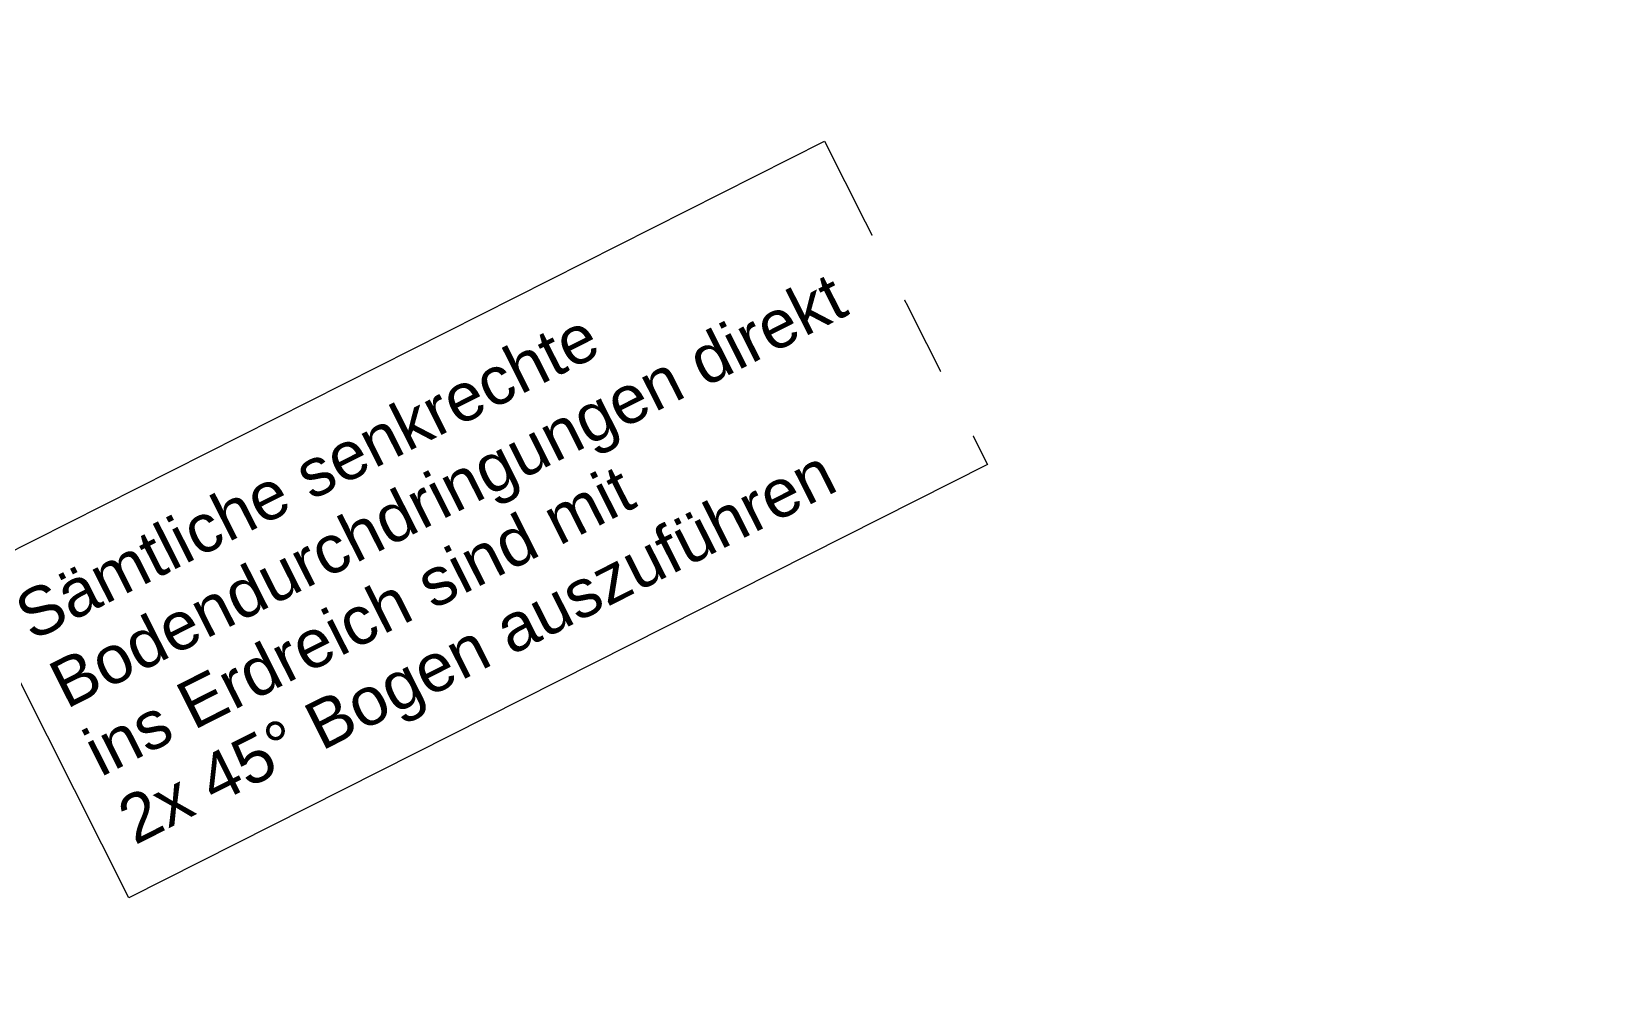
# Model space of a CAD drawing. Header units: metres. Extents: x 2682525 to 2683550, y 1250555 to 1251328.
# Drawn here: x 2683049.95 to 2683054.069, y 1250865.078 to 1250867.567 of the extents above; entities that cross this region are included whole.
import ezdxf

# ---------------------------------------------------------------- set-up
doc = ezdxf.new("R2010")
doc.units = ezdxf.units.M
doc.header["$PDMODE"] = 2
doc.header["$PDSIZE"] = -2
doc.linetypes.add('IMPORT-_22_ISO-02 Strichlinie', pattern=[38.09999999999999, 30.47999999999999, -7.619999999999998])
doc.linetypes.add('IMPORT-_22_VW-01 Strichlinie kurz _2_', pattern=[21.165312, 10.580624, -10.584688])
for name, color, linetype, lineweight, true_color in [('2458 A U1_dwg-1', 9, 'Continuous', 18, 0x808080), ('_22_000 Linien-Oeffnungsflügel 0_10', 9, 'Continuous', 18, 0x808080), ('_22_000 Linien-Strichlinie kurz 0_10', 9, 'IMPORT-_22_VW-01 Strichlinie kurz _2_', 18, 0x808080), ('_22_200 Materialien-Beton', 9, 'Continuous', 18, 0x808080), ('_22_200 Materialien-Holzwerkstoffe', 9, 'Continuous', 18, 0x808080), ('_22_200 Materialien-Kalksandstein', 9, 'Continuous', 18, 0x808080), ('_22_300 Bauteile 3D-Tuer', 9, 'Continuous', 18, 0x808080), ('_22_300 Bauteile 3D-Wand Aussen', 9, 'Continuous', 18, 0x808080), ('_22_300 Bauteile 3D-Wand Innen', 9, 'Continuous', 18, 0x808080), ('_22_400 Ausbau 2D-Schutzraum-Tür', 9, 'IMPORT-_22_ISO-02 Strichlinie', 18, 0x808080), ('_22_600 Situation-Hoehenlinie primaer-Linien', 9, 'Continuous', 18, 0x808080), ('_22_800 Beschriftung-1_50-Text', 9, 'Continuous', 18, 0x808080), ('_22_Keine', 9, 'Continuous', 18, 0x808080), ('Bemassung', 9, 'Continuous', 18, 0x808080)]:
    doc.layers.add(name, color=color, linetype=linetype, lineweight=lineweight, true_color=true_color)
for name, color, linetype, lineweight in [('A-____-____-DIMS', 7, 'Continuous', 9), ('Bemassung-1', 7, 'Continuous', 18), ('G-____-____-TEXT', 7, 'Continuous', 9)]:
    doc.layers.add(name, color=color, linetype=linetype, lineweight=lineweight)
doc.styles.add('Arial_3', font='arial.ttf', dxfattribs={"height": 125})
doc.styles.add('Arial_31', font='arial.ttf', dxfattribs={"width": 0.9, "height": 200})
doc.styles.add('ISOCP_2', font='isocp___.ttf', dxfattribs={"height": 125.8608217592593})
doc.styles.add('ISOCP_3', font='isocp___.ttf', dxfattribs={"height": 75.51649305555554})
doc.styles.add('ISOCP_5', font='isocp___.ttf', dxfattribs={"height": 100.6886574074074})
doc.styles.add('ISOCP_7', font='isocp___.ttf', dxfattribs={"height": 151.0329861111111})
doc.styles.add('ISOCP_8', font='isocp___.ttf', dxfattribs={"height": 62.93041087962963})
doc.dimstyles.new('2_0_mm_-_Arial', dxfattribs={"dimscale": 304.8, "dimtxt": 204.051879991394, "dimasz": 0.2460629921259842, "dimexe": 0.3280839895013123, "dimexo": 0.3280840109072179, "dimgap": 0.08202099737532807, "dimtad": 1, "dimdec": 1, "dimlfac": 0.001, "dimrnd": 0.09999999999999999, "dimzin": 0, "dimdsep": 46, "dimtxsty": 'Arial_31', "dimblk1": 'OBLIQUE', "dimblk2": 'OBLIQUE', "dimsah": 1, "dimcen": 0.09, "dimdle": 0.3280839895013123, "dimazin": 0, "dimtfac": 1, "dimtdec": 4, "dimtix": 1, "dimtmove": 0, "dimatfit": 3, "dimfxl": 1, "dimtvp": 1, "dimtfill": 1, "dimtolj": 1, "dimtzin": 0, "dimarcsym": 2})
doc.dimstyles.new('2_0_mm_-_Arial_1', dxfattribs={"dimscale": 304.8, "dimtxt": 204.051879991394, "dimasz": 0.2460629921259842, "dimexe": 0.3280839895013123, "dimexo": 0.3280840109072179, "dimgap": 0.08202099737532807, "dimtad": 1, "dimdec": 1, "dimlfac": 0.001, "dimrnd": 0.09999999999999999, "dimzin": 0, "dimdsep": 46, "dimtxsty": 'Arial_31', "dimblk1": 'OBLIQUE', "dimblk2": 'OBLIQUE', "dimsah": 1, "dimcen": 0.09, "dimdle": 0.3280839895013123, "dimazin": 0, "dimtfac": 1, "dimtdec": 4, "dimtix": 1, "dimtmove": 2, "dimatfit": 3, "dimfxl": 1, "dimtvp": 1, "dimtfill": 1, "dimtolj": 1, "dimtzin": 0, "dimarcsym": 2})
pattern_1 = [(18.233, (0, 0), (18.77292067800844, -56.98752011815572), []), (288.233, (0, 0), (63.31313485127099, 20.85671487326738), [])]
pattern_2 = [(288.233, (0, 0), (47.4896000984631, 15.64410056500704), [])]
pattern_3 = [(18.233, (0, 0), (93.86460339004219, -284.9376005907786), []), (18.233, (15.645, -47.492), (93.86460339004219, -284.9376005907786), []), (18.233, (-15.645, 47.492), (93.86460339004219, -284.9376005907786), [])]

# ---------------------------------------------------------------- blocks, each defined once
blk = doc.blocks.new('2458 A U1_dwg_VW_SLASH-9045502-U01 Bodenplatte')
at = {"layer": 'Bemassung'}
for p, q in [((-114758.7881500046, -13549.10388706022), (-114758.7881500046, -13336.86267612274)), ((-114702.6615492479, -13505.23048781692), (-114814.9147507612, -13392.97728630356))]:
    blk.add_line(p, q, dxfattribs=at)
blk = doc.blocks.new('2458 A U1_dwg_VW_SLASH-9045504-U01 Bodenplatte')
at = {"layer": 'Bemassung'}
for p, q in [((-114758.7881500045, -13849.10388706022), (-114758.7881500045, -13636.86267612274)), ((-114702.6615492478, -13805.23048781692), (-114814.9147507612, -13692.97728630355))]:
    blk.add_line(p, q, dxfattribs=at)
blk = doc.blocks.new('2458 A U1_dwg_VW_SLASH-9045505-U01 Bodenplatte')
at = {"layer": 'Bemassung'}
for p, q in [((-114758.7881500045, -13349.10388706026), (-114758.7881500045, -13561.34509799774)), ((-114814.9147507612, -13392.97728630356), (-114702.6615492478, -13505.23048781692))]:
    blk.add_line(p, q, dxfattribs=at)
blk = doc.blocks.new('2458 A U1_dwg_VW_SLASH-9045507-U01 Bodenplatte')
at = {"layer": 'Bemassung'}
for p, q in [((-114758.7881500046, -13649.10388706025), (-114758.7881500046, -13861.34509799774)), ((-114814.9147507612, -13692.97728630355), (-114702.6615492479, -13805.23048781692))]:
    blk.add_line(p, q, dxfattribs=at)
blk = doc.blocks.new('2458 A U1_dwg_VW_SLASH-9045552-U01 Bodenplatte')
at = {"layer": 'Bemassung'}
for p, q in [((-112613.9864591987, -15923.27376316451), (-112613.9864591987, -15711.03255222703)), ((-112557.859858442, -15879.40036392121), (-112670.1130599554, -15767.14716240785))]:
    blk.add_line(p, q, dxfattribs=at)
blk = doc.blocks.new('2458 A U1_dwg_VW_SLASH-9045554-U01 Bodenplatte')
at = {"layer": 'Bemassung'}
for p, q in [((-112613.9864591991, -15873.27376316453), (-112613.9864591991, -16085.51497410201)), ((-112670.1130599558, -15917.14716240783), (-112557.8598584424, -16029.40036392119))]:
    blk.add_line(p, q, dxfattribs=at)
blk = doc.blocks.new('2458 A U1_dwg_VW_SLASH-9045555-U01 Bodenplatte')
at = {"layer": 'Bemassung'}
for p, q in [((-112613.9864591991, -15923.27376316451), (-112613.9864591991, -15711.03255222703)), ((-112557.8598584424, -15879.40036392121), (-112670.1130599558, -15767.14716240785))]:
    blk.add_line(p, q, dxfattribs=at)
blk = doc.blocks.new('2458 A U1_dwg_VW_SLASH-9045557-U01 Bodenplatte')
at = {"layer": 'Bemassung'}
for p, q in [((-112613.9864591991, -15873.27376316453), (-112613.9864591991, -16085.51497410201)), ((-112670.1130599558, -15917.14716240783), (-112557.8598584424, -16029.40036392119))]:
    blk.add_line(p, q, dxfattribs=at)
blk = doc.blocks.new('2458 A U1_dwg_VW_SLASH-9045672-U01 Bodenplatte')
at = {"layer": 'Bemassung'}
for p, q in [((-113068.0296645196, -16242.5778660808), (-113180.282866033, -16354.83106759416)), ((-113024.1562652763, -16298.70446683748), (-113236.3974762138, -16298.70446683748))]:
    blk.add_line(p, q, dxfattribs=at)
blk = doc.blocks.new('2458 A U1_dwg_VW_SLASH-9045674-U01 Bodenplatte')
at = {"layer": 'Bemassung'}
for p, q in [((-112368.0296645196, -16242.57786608082), (-112480.282866033, -16354.83106759418)), ((-112324.1562652764, -16298.7044668375), (-112536.3974762138, -16298.7044668375))]:
    blk.add_line(p, q, dxfattribs=at)
blk = doc.blocks.new('2458 A U1_dwg_VW_SLASH-9045675-U01 Bodenplatte')
at = {"layer": 'Bemassung'}
for p, q in [((-113180.282866033, -16354.83106759418), (-113068.0296645196, -16242.57786608082)), ((-113224.1562652763, -16298.7044668375), (-113011.9150543388, -16298.7044668375))]:
    blk.add_line(p, q, dxfattribs=at)
blk = doc.blocks.new('2458 A U1_dwg_VW_SLASH-9045677-U01 Bodenplatte')
at = {"layer": 'Bemassung'}
for p, q in [((-112480.282866033, -16354.83106759417), (-112368.0296645196, -16242.57786608081)), ((-112524.1562652763, -16298.70446683749), (-112311.9150543388, -16298.70446683749))]:
    blk.add_line(p, q, dxfattribs=at)
blk = doc.blocks.new('2458 A U1_dwg_VW_SLASH-9045746-U01 Bodenplatte')
at = {"layer": 'Bemassung'}
for p, q in [((-113068.0296645192, -15383.27507150564), (-113180.2828660326, -15495.52827301901)), ((-113024.1562652759, -15439.40167226233), (-113236.3974762134, -15439.40167226233))]:
    blk.add_line(p, q, dxfattribs=at)
blk = doc.blocks.new('2458 A U1_dwg_VW_SLASH-9045748-U01 Bodenplatte')
at = {"layer": 'Bemassung'}
for p, q in [((-113030.2828660325, -15495.52827301908), (-112918.0296645192, -15383.27507150572)), ((-113074.1562652758, -15439.4016722624), (-112861.9150543384, -15439.4016722624))]:
    blk.add_line(p, q, dxfattribs=at)
blk = doc.blocks.new('2458 A U1_dwg_VW_SLASH-9045749-U01 Bodenplatte')
at = {"layer": 'Bemassung'}
for p, q in [((-113068.0296645192, -15383.27507150572), (-113180.2828660326, -15495.52827301908)), ((-113024.1562652759, -15439.4016722624), (-113236.3974762134, -15439.4016722624))]:
    blk.add_line(p, q, dxfattribs=at)
blk = doc.blocks.new('2458 A U1_dwg_VW_SLASH-9045751-U01 Bodenplatte')
at = {"layer": 'Bemassung'}
for p, q in [((-113030.2828660325, -15495.52827301909), (-112918.0296645192, -15383.27507150572)), ((-113074.1562652758, -15439.4016722624), (-112861.9150543384, -15439.4016722624))]:
    blk.add_line(p, q, dxfattribs=at)
blk = doc.blocks.new('2458 A U1_dwg_VW_SLASH-9045844-U01 Bodenplatte')
at = {"layer": 'Bemassung'}
for p, q in [((-114758.7881500046, -13549.10388706022), (-114758.7881500046, -13336.86267612274)), ((-114702.6615492479, -13505.23048781692), (-114814.9147507612, -13392.97728630356))]:
    blk.add_line(p, q, dxfattribs=at)
blk = doc.blocks.new('2458 A U1_dwg_VW_SLASH-9045846-U01 Bodenplatte')
at = {"layer": 'Bemassung'}
for p, q in [((-114758.7881500045, -13849.10388706022), (-114758.7881500045, -13636.86267612274)), ((-114702.6615492478, -13805.23048781692), (-114814.9147507612, -13692.97728630355))]:
    blk.add_line(p, q, dxfattribs=at)
blk = doc.blocks.new('2458 A U1_dwg_VW_SLASH-9045847-U01 Bodenplatte')
at = {"layer": 'Bemassung'}
for p, q in [((-114758.7881500045, -13349.10388706026), (-114758.7881500045, -13561.34509799774)), ((-114814.9147507612, -13392.97728630356), (-114702.6615492478, -13505.23048781692))]:
    blk.add_line(p, q, dxfattribs=at)
blk = doc.blocks.new('2458 A U1_dwg_VW_SLASH-9045849-U01 Bodenplatte')
at = {"layer": 'Bemassung'}
for p, q in [((-114758.7881500046, -13649.10388706025), (-114758.7881500046, -13861.34509799774)), ((-114814.9147507612, -13692.97728630355), (-114702.6615492479, -13805.23048781692))]:
    blk.add_line(p, q, dxfattribs=at)
blk = doc.blocks.new('2458 A U1_dwg_VW_SLASH-9045894-U01 Bodenplatte')
at = {"layer": 'Bemassung'}
for p, q in [((-112613.9864591987, -15923.27376316451), (-112613.9864591987, -15711.03255222703)), ((-112557.859858442, -15879.40036392121), (-112670.1130599554, -15767.14716240785))]:
    blk.add_line(p, q, dxfattribs=at)
blk = doc.blocks.new('2458 A U1_dwg_VW_SLASH-9045896-U01 Bodenplatte')
at = {"layer": 'Bemassung'}
for p, q in [((-112613.9864591991, -15873.27376316453), (-112613.9864591991, -16085.51497410201)), ((-112670.1130599558, -15917.14716240783), (-112557.8598584424, -16029.40036392119))]:
    blk.add_line(p, q, dxfattribs=at)
blk = doc.blocks.new('2458 A U1_dwg_VW_SLASH-9045897-U01 Bodenplatte')
at = {"layer": 'Bemassung'}
for p, q in [((-112613.9864591991, -15923.27376316451), (-112613.9864591991, -15711.03255222703)), ((-112557.8598584424, -15879.40036392121), (-112670.1130599558, -15767.14716240785))]:
    blk.add_line(p, q, dxfattribs=at)
blk = doc.blocks.new('2458 A U1_dwg_VW_SLASH-9045899-U01 Bodenplatte')
at = {"layer": 'Bemassung'}
for p, q in [((-112613.9864591991, -15873.27376316453), (-112613.9864591991, -16085.51497410201)), ((-112670.1130599558, -15917.14716240783), (-112557.8598584424, -16029.40036392119))]:
    blk.add_line(p, q, dxfattribs=at)
blk = doc.blocks.new('2458 A U1_dwg_VW_SLASH-9046014-U01 Bodenplatte')
at = {"layer": 'Bemassung'}
for p, q in [((-113068.0296645196, -16242.5778660808), (-113180.282866033, -16354.83106759416)), ((-113024.1562652763, -16298.70446683748), (-113236.3974762138, -16298.70446683748))]:
    blk.add_line(p, q, dxfattribs=at)
blk = doc.blocks.new('2458 A U1_dwg_VW_SLASH-9046016-U01 Bodenplatte')
at = {"layer": 'Bemassung'}
for p, q in [((-112368.0296645196, -16242.57786608082), (-112480.282866033, -16354.83106759418)), ((-112324.1562652764, -16298.7044668375), (-112536.3974762138, -16298.7044668375))]:
    blk.add_line(p, q, dxfattribs=at)
blk = doc.blocks.new('2458 A U1_dwg_VW_SLASH-9046017-U01 Bodenplatte')
at = {"layer": 'Bemassung'}
for p, q in [((-113180.282866033, -16354.83106759418), (-113068.0296645196, -16242.57786608082)), ((-113224.1562652763, -16298.7044668375), (-113011.9150543388, -16298.7044668375))]:
    blk.add_line(p, q, dxfattribs=at)
blk = doc.blocks.new('2458 A U1_dwg_VW_SLASH-9046019-U01 Bodenplatte')
at = {"layer": 'Bemassung'}
for p, q in [((-112480.282866033, -16354.83106759417), (-112368.0296645196, -16242.57786608081)), ((-112524.1562652763, -16298.70446683749), (-112311.9150543388, -16298.70446683749))]:
    blk.add_line(p, q, dxfattribs=at)
blk = doc.blocks.new('2458 A U1_dwg_VW_SLASH-9046088-U01 Bodenplatte')
at = {"layer": 'Bemassung'}
for p, q in [((-113068.0296645192, -15383.27507150564), (-113180.2828660326, -15495.52827301901)), ((-113024.1562652759, -15439.40167226233), (-113236.3974762134, -15439.40167226233))]:
    blk.add_line(p, q, dxfattribs=at)
blk = doc.blocks.new('2458 A U1_dwg_VW_SLASH-9046090-U01 Bodenplatte')
at = {"layer": 'Bemassung'}
for p, q in [((-113030.2828660325, -15495.52827301908), (-112918.0296645192, -15383.27507150572)), ((-113074.1562652758, -15439.4016722624), (-112861.9150543384, -15439.4016722624))]:
    blk.add_line(p, q, dxfattribs=at)
blk = doc.blocks.new('2458 A U1_dwg_VW_SLASH-9046091-U01 Bodenplatte')
at = {"layer": 'Bemassung'}
for p, q in [((-113068.0296645192, -15383.27507150572), (-113180.2828660326, -15495.52827301908)), ((-113024.1562652759, -15439.4016722624), (-113236.3974762134, -15439.4016722624))]:
    blk.add_line(p, q, dxfattribs=at)
blk = doc.blocks.new('2458 A U1_dwg_VW_SLASH-9046093-U01 Bodenplatte')
at = {"layer": 'Bemassung'}
for p, q in [((-113030.2828660325, -15495.52827301909), (-112918.0296645192, -15383.27507150572)), ((-113074.1562652758, -15439.4016722624), (-112861.9150543384, -15439.4016722624))]:
    blk.add_line(p, q, dxfattribs=at)
blk = doc.blocks.new('2458 A U1_dwg-9041719-U01 Bodenplatte')
at = {"layer": '_22_200 Materialien-Beton'}
h = blk.add_hatch(dxfattribs=at)
h.set_pattern_fill('FP_1', color=256, style=0, pattern_type=2)
h.set_pattern_definition(pattern_1)
h.paths.add_polyline_path([(-117274.2550666055, -13749.10388706024), (-112374.1562655254, -13749.10388706024), (-112374.1562655254, -13449.10388706024), (-117274.2550666055, -13449.10388706023)])
h = blk.add_hatch(dxfattribs=at)
h.set_pattern_fill('FP_1', color=256, style=0, pattern_type=2)
h.set_pattern_definition(pattern_1)
h.paths.add_polyline_path([(-117274.2550666055, -13749.10388706024), (-112374.1562655254, -13749.10388706024), (-112374.1562655254, -13449.10388706024), (-117274.2550666055, -13449.10388706023)])
h = blk.add_hatch(dxfattribs=at)
h.set_pattern_fill('FP_1', color=256, style=0, pattern_type=2)
h.set_pattern_definition(pattern_1)
h.paths.add_polyline_path([(-112474.1562655254, -14854.09144917238), (-112474.1562655254, -13854.09144917238), (-112674.1562655253, -13854.09144917238), (-112674.1562655253, -14854.09144917237)])
h = blk.add_hatch(dxfattribs=at)
h.set_pattern_fill('FP_1', color=256, style=0, pattern_type=2)
h.set_pattern_definition(pattern_1)
h.paths.add_polyline_path([(-112474.1562655254, -14854.09144917238), (-112474.1562655254, -13854.09144917238), (-112674.1562655253, -13854.09144917238), (-112674.1562655253, -14854.09144917237)])
at = {"layer": '_22_200 Materialien-Holzwerkstoffe'}
h = blk.add_hatch(dxfattribs=at)
h.set_pattern_fill('FP_3', color=256, style=0, pattern_type=2)
h.set_pattern_definition(pattern_3)
h.paths.add_polyline_path([(-115474.1562652134, -15923.27376320549), (-115424.1562652133, -15923.27376320549), (-115424.1562652133, -13749.10388706025), (-115474.1562652133, -13749.10388706024)])
h = blk.add_hatch(dxfattribs=at)
h.set_pattern_fill('FP_3', color=256, style=0, pattern_type=2)
h.set_pattern_definition(pattern_3)
h.paths.add_polyline_path([(-115474.1562652134, -15923.27376320549), (-115424.1562652133, -15923.27376320549), (-115424.1562652133, -13749.10388706025), (-115474.1562652133, -13749.10388706024)])
h = blk.add_hatch(dxfattribs=at)
h.set_pattern_fill('FP_3', color=256, style=0, pattern_type=2)
h.set_pattern_definition(pattern_3)
h.paths.add_polyline_path([(-115779.0231565194, -15973.27376320551), (-114574.1562652764, -15973.27376320551), (-114574.1562652764, -15923.2737632055), (-115859.2550667862, -15923.27376320551), (-115809.2550667862, -15973.27376320551)])
h = blk.add_hatch(dxfattribs=at)
h.set_pattern_fill('FP_3', color=256, style=0, pattern_type=2)
h.set_pattern_definition(pattern_3)
h.paths.add_polyline_path([(-115779.0231565194, -15973.27376320551), (-114574.1562652764, -15973.27376320551), (-114574.1562652764, -15923.2737632055), (-115859.2550667862, -15923.27376320551), (-115809.2550667862, -15973.27376320551)])
h = blk.add_hatch(dxfattribs=at)
h.set_pattern_fill('FP_3', color=256, style=0, pattern_type=2)
h.set_pattern_definition(pattern_3)
h.paths.add_polyline_path([(-113824.1562652764, -15973.27376316452), (-113124.1562652764, -15973.27376316452), (-113124.1562652764, -15923.27376320548), (-113824.1562652764, -15923.27376320548)])
h = blk.add_hatch(dxfattribs=at)
h.set_pattern_fill('FP_3', color=256, style=0, pattern_type=2)
h.set_pattern_definition(pattern_3)
h.paths.add_polyline_path([(-113124.1562652764, -15973.27376320548), (-113124.1562652764, -15923.27376320548), (-113824.1562652764, -15923.27376320548), (-113824.1562652764, -15973.27376320548)])
at = {"layer": '_22_200 Materialien-Kalksandstein'}
h = blk.add_hatch(dxfattribs=at)
h.set_pattern_fill('FP_6', color=256, style=0, pattern_type=2)
h.set_pattern_definition(pattern_2)
h.paths.add_polyline_path([(-113124.156265276, -15973.27376316452), (-112974.156265276, -15823.27376316453), (-112974.156265276, -13749.10388706024), (-113124.156265276, -13749.10388706025), (-113124.156265276, -15923.27376320548)])
h = blk.add_hatch(dxfattribs=at)
h.set_pattern_fill('FP_6', color=256, style=0, pattern_type=2)
h.set_pattern_definition(pattern_2)
h.paths.add_polyline_path([(-113124.156265276, -15973.27376316452), (-112974.156265276, -15823.27376316453), (-112974.156265276, -13749.10388706024), (-113124.156265276, -13749.10388706025), (-113124.156265276, -15923.27376320548)])
h = blk.add_hatch(dxfattribs=at)
h.set_pattern_fill('FP_6', color=256, style=0, pattern_type=2)
h.set_pattern_definition(pattern_2)
h.paths.add_polyline_path([(-113124.156265276, -15973.27376316455), (-112424.1562652765, -15973.27376316453), (-112424.1562652765, -15823.27376316453), (-112974.156265276, -15823.27376316455), (-113074.1562653169, -15923.27376320548)])
h = blk.add_hatch(dxfattribs=at)
h.set_pattern_fill('FP_6', color=256, style=0, pattern_type=2)
h.set_pattern_definition(pattern_2)
h.paths.add_polyline_path([(-113124.156265276, -15973.27376316455), (-112424.1562652765, -15973.27376316453), (-112424.1562652765, -15823.27376316453), (-112974.156265276, -15823.27376316455), (-113074.1562653169, -15923.27376320548)])
at = {"layer": '_22_000 Linien-Oeffnungsflügel 0_10', "flags": 128}
blk.add_lwpolyline([(-113824.1562652763, -15173.27376320548), (-113824.1562652763, -15923.27376320548)], close=True, dxfattribs=at)
at = {"layer": '_22_000 Linien-Oeffnungsflügel 0_10'}
for centre, radius, start, end in [((-113824.1562652763, -15923.27376320548), 749.9999999999998, 89.99999999999993, 180.0000000000002), ((-113824.1562652763, -15923.27376320548), 749.9999999999998, 89.99999999999993, 180.0000000000002), ((-111427.1562652764, -16023.27376316451), 974.000000000006, 180.000000000001, 270.0000000000006), ((-111427.1562652764, -16023.27376316451), 974.000000000006, 180.000000000001, 270.0000000000006)]:
    blk.add_arc(centre, radius, start, end, dxfattribs=at)
at = {"layer": '_22_000 Linien-Strichlinie kurz 0_10', "flags": 128}
blk.add_lwpolyline([(-115809.2550667861, -15973.27376320548), (-114109.2550667861, -15973.27376320548), (-114109.2550667861, -17373.27376320538), (-115809.2550667861, -17373.27376320538)], close=True, dxfattribs=at)
blk.add_lwpolyline([(-115809.2550667861, -15973.27376320548), (-114109.2550667861, -15973.27376320548), (-114109.2550667861, -17373.27376320538), (-115809.2550667861, -17373.27376320538)], close=True, dxfattribs=at)
at = {"layer": '_22_200 Materialien-Beton', "flags": 128}
for points in [[(-117274.2550666054, -13449.10388706022), (-112374.1562655252, -13449.10388706022), (-117274.2550666054, -13449.10388706022), (-118467.9759575671, -13449.10388706022), (-118467.9759575671, -12638.56068127437), (-118467.9759575671, -13449.10388706016)], [(-117274.2550666054, -13749.10388706023), (-112374.1562655252, -13749.10388706023), (-117274.255066724, -13749.10388706023), (-117274.255066724, -20348.61881225026), (-111244.2550666882, -20348.61881225026), (-117274.2550666159, -20348.61881225026)], [(-112474.1562655252, -14854.09144917236), (-112674.1562655252, -14854.09144917236), (-112674.1562655252, -13854.09144917236), (-112474.1562655252, -13854.09144917236)], [(-112474.1562655252, -14854.09144917236), (-112674.1562655252, -14854.09144917236), (-112674.1562655252, -13854.09144917236), (-112474.1562655252, -13854.09144917236)]]:
    blk.add_lwpolyline(points, close=True, dxfattribs=at)
at = {"layer": '_22_200 Materialien-Holzwerkstoffe', "flags": 128}
for points in [[(-115474.1562652132, -15923.27376320548), (-115474.1562652132, -13749.10388706022)], [(-115424.1562652132, -15923.27376320547), (-115424.1562652132, -13749.10388706024)], [(-115859.2550667861, -16178.61881223668), (-115859.2550667861, -15923.27376320549), (-114574.1562652763, -15923.27376320549), (-115859.2550667861, -15923.27376320549)], [(-113824.1562652763, -15923.27376320547), (-113124.1562652763, -15923.27376320547)], [(-115809.2550667861, -16178.61881223667), (-115809.2550667861, -15973.2737632055), (-114574.1562652763, -15973.2737632055), (-115809.2550667861, -15973.2737632055)], [(-113824.1562652763, -15973.27376320547), (-113124.1562652763, -15973.27376320547)]]:
    blk.add_lwpolyline(points, close=True, dxfattribs=at)
at = {"layer": '_22_200 Materialien-Kalksandstein', "flags": 128}
for points in [[(-113124.1562652758, -15973.27376316453), (-112424.1562652764, -15973.27376316453), (-113124.1562652759, -15973.27376316453), (-113124.1562652759, -13749.10388706024)], [(-113124.1562652759, -13749.10388706023), (-112974.1562652759, -13749.10388706023), (-112974.1562652759, -15823.27376316452), (-112424.1562652763, -15823.27376316452), (-112974.1562652759, -15823.27376316452), (-112974.1562652759, -13749.10388706023)], [(-112424.1562652764, -15973.27376316452), (-112424.1562652764, -15823.27376316452)], [(-112464.1562652763, -15973.27376316452), (-112424.1562652764, -15973.27376316452)]]:
    blk.add_lwpolyline(points, close=True, dxfattribs=at)
at = {"layer": '_22_300 Bauteile 3D-Tuer', "flags": 128}
for points in [[(-112424.1562652764, -15823.27376316452), (-112384.1562652763, -15823.27376316452), (-112384.1562652763, -15973.27376316452), (-112401.1562652763, -15973.27376316452), (-112464.1562652763, -15973.27376316452), (-112424.1562652764, -15973.27376316452)], [(-112424.1562652764, -15823.27376316452), (-112384.1562652763, -15823.27376316452), (-112384.1562652763, -15973.27376316452), (-112401.1562652763, -15973.27376316452), (-112464.1562652763, -15973.27376316452), (-112424.1562652764, -15973.27376316452)], [(-113824.1562652763, -15923.27376320548), (-113824.1562652763, -15973.27376320547), (-114574.1562652763, -15973.27376320547), (-114574.1562652763, -15923.27376320548)], [(-113824.1562652763, -15923.27376320548), (-113824.1562652763, -15973.27376320547), (-114574.1562652763, -15973.27376320547), (-114574.1562652763, -15923.27376320548)], [(-114574.1562652763, -15923.27376320548), (-113824.1562652763, -15923.27376320548)], [(-114574.1562652763, -15973.27376320548), (-113824.1562652763, -15973.27376320548)]]:
    blk.add_lwpolyline(points, close=True, dxfattribs=at)
at = {"layer": '_22_300 Bauteile 3D-Wand Aussen', "flags": 128}
for points in [[(-116387.9759575671, -13449.10388706023), (-114104.1562655252, -13449.10388706023)], [(-117274.255066724, -13749.10388705817), (-117274.255066724, -18479.10388708293), (-117274.255066724, -13749.10388705817), (-115474.1562652132, -13749.10388705817)], [(-115424.1562652132, -13749.10388706023), (-112374.1562655252, -13749.10388706023)], [(-113124.1562652759, -15973.27376316453), (-112424.1562652764, -15973.27376316453), (-113124.1562652759, -15973.27376316453), (-113124.1562652759, -13749.10388706024)], [(-112974.1562652759, -15823.27376316452), (-112424.1562652763, -15823.27376316452), (-112974.1562652759, -15823.27376316452), (-112974.1562652759, -13749.10388706023)]]:
    blk.add_lwpolyline(points, close=True, dxfattribs=at)
at = {"layer": '_22_300 Bauteile 3D-Wand Innen', "flags": 128}
for points in [[(-115859.2550667861, -16178.61881223668), (-115859.2550667861, -15923.27376320549), (-115474.1562652132, -15923.27376320549), (-115474.1562652132, -13749.10388706022), (-115474.1562652132, -15923.27376320548), (-115859.2550667861, -15923.27376320548)], [(-115424.1562652132, -15923.27376320548), (-114574.1562652763, -15923.27376320548), (-115424.1562652132, -15923.27376320548), (-115424.1562652132, -13749.10388706024)], [(-114574.1562652763, -15973.27376320548), (-114574.1562652763, -15923.27376320548), (-114574.1562652763, -15973.27376320548), (-114574.1562652763, -15923.27376320548)], [(-113824.1562652763, -15923.27376320547), (-113124.1562652763, -15923.27376320547)], [(-113824.1562652763, -15973.27376320547), (-113824.1562652763, -15923.27376320548), (-113824.1562652763, -15973.27376320547), (-113824.1562652763, -15923.27376320548)], [(-115809.2550667861, -16178.61881223667), (-115809.2550667861, -15973.2737632055), (-114574.1562652763, -15973.2737632055), (-115809.2550667861, -15973.2737632055)], [(-113824.1562652763, -15973.27376320547), (-113124.1562652763, -15973.27376320547)]]:
    blk.add_lwpolyline(points, close=True, dxfattribs=at)
at = {"layer": '_22_400 Ausbau 2D-Schutzraum-Tür', "flags": 128}
blk.add_lwpolyline([(-110974.1562655252, -13749.10388706022), (-110974.1562655252, -15049.10388706022), (-112974.1562646314, -15049.10388706022), (-112974.1562646314, -13749.10388706032)], close=True, dxfattribs=at)
blk.add_lwpolyline([(-110974.1562655252, -13749.10388706022), (-110974.1562655252, -15049.10388706022), (-112974.1562646314, -15049.10388706022), (-112974.1562646314, -13749.10388706032)], close=True, dxfattribs=at)
at = {"layer": '_22_400 Ausbau 2D-Schutzraum-Tür'}
blk.add_arc((-112474.1562655251, -13849.10388706041), 1004.987562111988, 269.9999999999931, 5.71059313750532, dxfattribs=at)
blk.add_arc((-112474.1562655251, -13849.10388706041), 1004.987562111988, 269.9999999999931, 5.71059313750532, dxfattribs=at)
at = {"layer": 'Bemassung'}
blk.add_line((-112861.9150543385, -15439.40167226242), (-110353.1678238682, -15439.40167226242), dxfattribs=at)
at = {"layer": 'Bemassung', "flags": 128}
for points in [[(-114658.7881500046, -13449.10388706024), (-115806.4647613432, -13449.10388706024), (-114658.7881500046, -13449.10388706024), (-115806.4647613432, -13449.10388706024)], [(-114758.7881500045, -13561.34509799774), (-114758.7881500045, -13636.86267612274)], [(-114658.7881500046, -13749.10388706024), (-115806.4647613432, -13749.10388706024), (-114658.7881500046, -13749.10388706024), (-115806.4647613432, -13749.10388706024)], [(-114758.7881500046, -13861.34509799774), (-114758.7881500046, -20236.37760129143)], [(-112613.9864591991, -15598.79134128953), (-112613.9864591991, -15711.03255222703), (-112613.9864591991, -13861.34509799771), (-112613.9864591991, -15711.03255222703)], [(-113124.1562652759, -15539.40167226238), (-113124.1562652759, -15192.88365276517), (-113124.1562652759, -15539.40167226238), (-113124.1562652759, -15192.88365276517)], [(-112974.1562652759, -15539.40167226238), (-112974.1562652759, -15268.54569822809), (-112974.1562652759, -15539.40167226238), (-112974.1562652759, -15268.54569822809)], [(-113348.6386871509, -15439.4016722624), (-113236.3974762134, -15439.4016722624), (-117162.0138557683, -15439.4016722624), (-117049.7726448308, -15439.4016722624), (-117162.0138557683, -15439.4016722624), (-113236.3974762134, -15439.4016722624)], [(-113124.1562652759, -15439.4016722624), (-112974.1562652759, -15439.4016722624)], [(-112713.9864591991, -15823.27376316453), (-112367.2550667651, -15823.27376316453), (-112713.9864591987, -15823.27376316453), (-112367.2550667651, -15823.27376316453)], [(-112613.9864591991, -15823.27376316453), (-112613.9864591991, -15973.27376316451)], [(-113124.1562652763, -16398.70446683748), (-113124.1562652763, -15976.27376320547), (-113124.1562652763, -16398.70446683748), (-113124.1562652763, -15976.27376320547)], [(-112513.9864591991, -15973.27376316451), (-113121.1562652759, -15973.27376316451), (-112513.9864591991, -15973.27376316451), (-113121.1562652759, -15973.27376316451)], [(-112424.1562652763, -16398.70446683747), (-112424.1562652763, -15976.27376316452), (-112424.1562652763, -16398.70446683747), (-112424.1562652763, -15976.27376316452)], [(-112613.9864591991, -16085.51497410201), (-112613.9864591991, -20236.37760124923), (-112613.9864591991, -16085.51497410201), (-112613.9864591991, -16197.75618503951)], [(-117162.013855753, -16298.70446683748), (-113236.3974762138, -16298.70446683748), (-117162.013855753, -16298.70446683748), (-117049.7726448155, -16298.70446683748)], [(-113011.9150543388, -16298.7044668375), (-112536.3974762138, -16298.7044668375)]]:
    blk.add_lwpolyline(points, close=True, dxfattribs=at)
blk.add_lwpolyline([(-110353.1678238682, -15439.40167226242), (-112861.9150543385, -15439.40167226242), (-112749.673843401, -15439.40167226242), (-112861.9150543385, -15439.40167226242)], dxfattribs=at)
for name in ['2458 A U1_dwg_VW_SLASH-9045502-U01 Bodenplatte', '2458 A U1_dwg_VW_SLASH-9045844-U01 Bodenplatte', '2458 A U1_dwg_VW_SLASH-9045505-U01 Bodenplatte', '2458 A U1_dwg_VW_SLASH-9045847-U01 Bodenplatte', '2458 A U1_dwg_VW_SLASH-9045504-U01 Bodenplatte', '2458 A U1_dwg_VW_SLASH-9045846-U01 Bodenplatte', '2458 A U1_dwg_VW_SLASH-9045507-U01 Bodenplatte', '2458 A U1_dwg_VW_SLASH-9045849-U01 Bodenplatte', '2458 A U1_dwg_VW_SLASH-9045746-U01 Bodenplatte', '2458 A U1_dwg_VW_SLASH-9045749-U01 Bodenplatte', '2458 A U1_dwg_VW_SLASH-9046088-U01 Bodenplatte', '2458 A U1_dwg_VW_SLASH-9046091-U01 Bodenplatte', '2458 A U1_dwg_VW_SLASH-9045748-U01 Bodenplatte', '2458 A U1_dwg_VW_SLASH-9045751-U01 Bodenplatte', '2458 A U1_dwg_VW_SLASH-9046090-U01 Bodenplatte', '2458 A U1_dwg_VW_SLASH-9046093-U01 Bodenplatte', '2458 A U1_dwg_VW_SLASH-9045552-U01 Bodenplatte', '2458 A U1_dwg_VW_SLASH-9045555-U01 Bodenplatte', '2458 A U1_dwg_VW_SLASH-9045894-U01 Bodenplatte', '2458 A U1_dwg_VW_SLASH-9045897-U01 Bodenplatte', '2458 A U1_dwg_VW_SLASH-9045554-U01 Bodenplatte', '2458 A U1_dwg_VW_SLASH-9045557-U01 Bodenplatte', '2458 A U1_dwg_VW_SLASH-9045896-U01 Bodenplatte', '2458 A U1_dwg_VW_SLASH-9045899-U01 Bodenplatte', '2458 A U1_dwg_VW_SLASH-9045672-U01 Bodenplatte', '2458 A U1_dwg_VW_SLASH-9046014-U01 Bodenplatte', '2458 A U1_dwg_VW_SLASH-9045675-U01 Bodenplatte', '2458 A U1_dwg_VW_SLASH-9046017-U01 Bodenplatte', '2458 A U1_dwg_VW_SLASH-9045674-U01 Bodenplatte', '2458 A U1_dwg_VW_SLASH-9046016-U01 Bodenplatte', '2458 A U1_dwg_VW_SLASH-9045677-U01 Bodenplatte', '2458 A U1_dwg_VW_SLASH-9046019-U01 Bodenplatte']:
    blk.add_blockref(name, (0, 0))
at = {"layer": '_22_600 Situation-Hoehenlinie primaer-Linien', "attachment_point": 1, "line_spacing_factor": 1.478621465017729}
for s, insert, char_height, width, style in [('50.U104.01', (-113988.393839494, -16227.58295533188), 75.51649305555554, 609.0248099017593, 'ISOCP_3'), ('50.U104.01', (-113988.393839494, -16227.58295533188), 75.51649305555554, 609.0248099017593, 'ISOCP_3'), ('BF      35.6m²', (-113993.0127427732, -16380.20207177814), 125.8608217592593, 1319.578168362627, 'ISOCP_2'), ('BF      35.6m²', (-113993.0127427732, -16380.20207177814), 125.8608217592593, 1319.578168362627, 'ISOCP_2')]:
    blk.add_mtext(s, dxfattribs=dict(at, insert=insert, char_height=char_height, width=width, style=style))
at = {"layer": '_22_800 Beschriftung-1_50-Text', "insert": (-115786.0183969739, -16041.20929515403), "char_height": 62.93041087962963, "width": 1531.049028677151, "attachment_point": 1, "line_spacing_factor": 1.478621465017729, "style": 'ISOCP_8'}
blk.add_mtext('Freifläche behindertengerecht', dxfattribs=at)
blk.add_mtext('Freifläche behindertengerecht', dxfattribs=at)
at = {"layer": '_22_Keine', "attachment_point": 1, "line_spacing_factor": 1.478621465017729}
for s, insert, char_height, width, style in [('4.5/50.0403.31', (-115400.1555017972, -13840.29770060487), 100.6886574074074, 1163.892547916821, 'ISOCP_5'), ('4.5/50.0403.31', (-115400.1555017972, -13840.29770060487), 100.6886574074074, 1163.892547916821, 'ISOCP_5'), ('(5.0m²)', (-115404.6198692787, -14003.82082257592), 100.6886574074074, 541.3453711241027, 'ISOCP_5'), ('(5.0m²)', (-115404.6198692787, -14003.82082257592), 100.6886574074074, 541.3453711241027, 'ISOCP_5'), ('7.8m²', (-112479.9328375969, -14528.22637757831), 151.0329861111111, 649.5904095904095, 'ISOCP_7'), ('7.8m²', (-112479.9328375969, -14528.22637757831), 151.0329861111111, 649.5904095904095, 'ISOCP_7'), ('Keller', (-113993.012742778, -16061.41177917273), 125.8608217592593, 609.0360777058279, 'ISOCP_2'), ('Keller', (-113993.012742778, -16061.41177917273), 125.8608217592593, 609.0360777058279, 'ISOCP_2')]:
    blk.add_mtext(s, dxfattribs=dict(at, insert=insert, char_height=char_height, width=width, style=style))
at = {"layer": 'Bemassung-1', "char_height": 125.8608217592593, "rotation": 90, "line_spacing_factor": 1.478621465017729, "style": 'ISOCP_2'}
for s, insert, width, attachment_point in [('30', (-114865.8214259722, -13599.1038870602), 236.8473635522664, 2), ('30', (-114865.8214259722, -13599.1038870602), 236.8473635522664, 2), ('4', (-112650.7486862304, -14798.52202583955), 135.3413506012951, 1), ('4', (-112650.7486862304, -14798.52202583955), 135.3413506012951, 1), ('2.07', (-112504.2107294678, -15170.24525603634), 406.0240518038852, 1), ('2.07', (-112504.2107294678, -15170.24525603634), 406.0240518038852, 1), ('15', (-112505.8641549194, -15732.21293824443), 203.0120259019426, 2), ('15', (-112505.8641549194, -15732.21293824443), 203.0120259019426, 2)]:
    blk.add_mtext(s, dxfattribs=dict(at, insert=insert, width=width, attachment_point=attachment_point))
at = {"layer": 'Bemassung-1', "char_height": 125.8608217592593, "attachment_point": 2, "line_spacing_factor": 1.478621465017729, "style": 'ISOCP_2'}
for s, insert, width in [('15', (-113222.4437486335, -15295.73508765293), 203.0120259019426), ('15', (-113222.4437486335, -15295.73508765293), 203.0120259019426), ('4.15', (-115199.2056659908, -15332.36839629461), 389.1063829787234), ('4.15', (-115199.2056659908, -15332.36839629461), 389.1063829787234), ('4.15', (-114313.694406218, -16155.03788222805), 389.1063829787234), ('4.15', (-114313.694406218, -16155.03788222805), 389.1063829787234), ('70', (-112774.1562652763, -16191.67119086978), 236.8473635522664), ('70', (-112774.1562652763, -16191.67119086978), 236.8473635522664)]:
    blk.add_mtext(s, dxfattribs=dict(at, insert=insert, width=width))
blk = doc.blocks.new('_Oblique')
at = {"color": 0, "linetype": 'ByBlock', "lineweight": -2}
blk.add_line((-0.5, -0.5), (0.5, 0.5), dxfattribs=at)
blk = doc.blocks.new('*D1807')
at = {"layer": 'A-____-____-DIMS', "color": 0, "lineweight": -2, "transparency": 16777216}
for p, q in [((2683068.897622096, 1250867.009540824), (2683135.861756529, 1250900.785341326)), ((2683053.688199543, 1250859.338114525), (2683068.897622096, 1250867.009540824)), ((2683053.688199543, 1250859.338114525), (2682986.72406511, 1250825.562314023)), ((2683113.74310552, 1250778.098576879), (2683113.932022766, 1250777.724028246)), ((2683098.698719751, 1250770.099947516), (2683098.722600213, 1250770.052601948))]:
    blk.add_line(p, q, dxfattribs=at)
at = {"layer": 'A-____-____-DIMS', "color": 0, "lineweight": -2, "transparency": 16777216, "xscale": 74.99999999999999, "yscale": 74.99999999999999, "zscale": 74.99999999999999}
for p, rotation in [((2683068.897622096, 1250867.009540824), 206.7657572042305), ((2683053.688199543, 1250859.338114525), 26.76575720423048)]:
    blk.add_blockref('_Oblique', p, dxfattribs=dict(at, rotation=rotation))
at = {"layer": 'A-____-____-DIMS', "color": 0, "transparency": 16777216, "insert": (2683004.047613651, 1250976.668747653), "char_height": 200, "width": 911.641014607705, "attachment_point": 5, "rotation": 26.76575720423047, "style": 'Arial_31', "bg_fill": 3, "box_fill_scale": 1.1, "bg_fill_color": 256, "bg_fill_true_color": 13158600, "bg_fill_transparency": 0}
blk.add_mtext('\\A1;0.0', dxfattribs=at)
at = {"layer": 'Defpoints', "color": 0, "transparency": 16777216}
for p in [(2683068.708701911, 1250867.384095282), (2683068.897622096, 1250867.009540824), (2683053.664316143, 1250859.385465919)]:
    blk.add_point(p, dxfattribs=at)
blk = doc.blocks.new('*D1808')
at = {"layer": 'A-____-____-DIMS', "color": 0, "lineweight": -2, "transparency": 16777216}
for p, q in [((2683101.306229421, 1250883.356000871), (2683168.270363854, 1250917.131801374)), ((2683068.897622741, 1250867.009539544), (2683001.933488308, 1250833.233739042)), ((2683146.196746825, 1250794.355752247), (2683146.340630091, 1250794.070488293)), ((2683113.74310552, 1250778.098576879), (2683113.932023411, 1250777.724026967))]:
    blk.add_line(p, q, dxfattribs=at)
at = {"layer": 'A-____-____-DIMS', "color": 0, "transparency": 16777216, "insert": (2682617.72699169, 1250788.948338999), "char_height": 200, "width": 911.641014607705, "attachment_point": 1, "rotation": 26.76575720423047, "line_spacing_factor": 0.9417779076525878, "style": 'Arial_31', "bg_fill": 3, "box_fill_scale": 1.1, "bg_fill_color": 256, "bg_fill_true_color": 13158600, "bg_fill_transparency": 0}
blk.add_mtext('\\A1;0.0', dxfattribs=at)
at = {"layer": 'A-____-____-DIMS', "color": 0, "lineweight": -2, "transparency": 16777216}
blk.add_line((2683068.897622741, 1250867.009539544), (2683101.306229421, 1250883.356000871), dxfattribs=at)
at = {"layer": 'Defpoints', "color": 0, "transparency": 16777216}
for p in [(2683101.162343216, 1250883.641270651), (2683101.306229421, 1250883.356000871), (2683068.708701911, 1250867.384095282)]:
    blk.add_point(p, dxfattribs=at)
at = {"layer": 'A-____-____-DIMS', "color": 0, "lineweight": -2, "transparency": 16777216, "xscale": 74.99999999999999, "yscale": 74.99999999999999, "zscale": 74.99999999999999}
for p, rotation in [((2683101.306229421, 1250883.356000871), 206.7657572042305), ((2683068.897622741, 1250867.009539544), 26.76575720423048)]:
    blk.add_blockref('_Oblique', p, dxfattribs=dict(at, rotation=rotation))
blk = doc.blocks.new('*D1809')
at = {"layer": 'A-____-____-DIMS', "color": 0, "lineweight": -2, "transparency": 16777216}
for p, q in [((2683132.910514814, 1250899.296771893), (2683199.874649247, 1250933.072572396)), ((2683101.30623005, 1250883.355999624), (2683132.910514814, 1250899.296771893)), ((2683101.30623005, 1250883.355999624), (2683034.342095617, 1250849.580199121)), ((2683177.801724807, 1250810.295150137), (2683177.944915484, 1250810.011259315)), ((2683146.196746825, 1250794.355752247), (2683146.34063072, 1250794.070487046))]:
    blk.add_line(p, q, dxfattribs=at)
at = {"layer": 'A-____-____-DIMS', "color": 0, "lineweight": -2, "transparency": 16777216, "xscale": 74.99999999999999, "yscale": 74.99999999999999, "zscale": 74.99999999999999}
for p, rotation in [((2683132.910514814, 1250899.296771893), 206.7657572042305), ((2683101.30623005, 1250883.355999624), 26.76575720423048)]:
    blk.add_blockref('_Oblique', p, dxfattribs=dict(at, rotation=rotation))
at = {"layer": 'A-____-____-DIMS', "color": 0, "transparency": 16777216, "insert": (2683059.863075263, 1251004.821305737), "char_height": 200, "width": 911.641014607705, "attachment_point": 5, "rotation": 26.76575720423047, "style": 'Arial_31', "bg_fill": 3, "box_fill_scale": 1.1, "bg_fill_color": 256, "bg_fill_true_color": 13158600, "bg_fill_transparency": 0}
blk.add_mtext('\\A1;0.0', dxfattribs=at)
at = {"layer": 'Defpoints', "color": 0, "transparency": 16777216}
for p in [(2683132.767321199, 1250899.58066854), (2683132.910514814, 1250899.296771893), (2683101.162343216, 1250883.641270651)]:
    blk.add_point(p, dxfattribs=at)

msp = doc.modelspace()

# ---------------------------------------------------------------- block references
at = {"layer": '2458 A U1_dwg-1', "xscale": 0.001, "yscale": 0.001, "zscale": 0.001, "rotation": 26.76575494316579}
msp.add_blockref('2458 A U1_dwg-9041719-U01 Bodenplatte', (2683147.144467305, 1250931.177239274), dxfattribs=at)

# ---------------------------------------------------------------- next in the draw order: dimensions: what is measured, and where the dimension line sits
at = {"layer": 'A-____-____-DIMS'}
dim = msp.add_linear_dim(base=(2683068.897622096, 1250867.009540824), p1=(2683053.664316142, 1250859.385465919), p2=(2683068.708701911, 1250867.384095282), angle=26.76575720423047, dimstyle='2_0_mm_-_Arial', override={"dimpost": '<>', "dimfxl": 17038.5332360565}, dxfattribs=at)
dim.commit()
dim.dimension.update_dxf_attribs({"geometry": '*D1807', "text_midpoint": (2683004.047613651, 1250976.668747653)})

# ---------------------------------------------------------------- next in the draw order: dimensions: what is measured, and where the dimension line sits
dim = msp.add_linear_dim(base=(2683101.306229421, 1250883.356000871), p1=(2683068.708701911, 1250867.384095282), p2=(2683101.162343216, 1250883.641270651), angle=26.76575720423047, dimstyle='2_0_mm_-_Arial_1', override={"dimpost": '<>', "dimfxl": 36297.85923366722}, dxfattribs=at)
dim.commit()
dim.dimension.update_dxf_attribs({"geometry": '*D1808', "text_midpoint": (2683084.754535631, 1250875.177022492), "dimtype": 160})

# ---------------------------------------------------------------- next in the draw order: dimensions: what is measured, and where the dimension line sits
dim = msp.add_linear_dim(base=(2683132.910514814, 1250899.296771893), p1=(2683101.162343216, 1250883.641270651), p2=(2683132.767321198, 1250899.58066854), angle=26.76575720423047, dimstyle='2_0_mm_-_Arial', override={"dimpost": '<>', "dimfxl": 35396.87893486193}, dxfattribs=at)
dim.commit()
dim.dimension.update_dxf_attribs({"geometry": '*D1809', "text_midpoint": (2683059.863075263, 1251004.821305737)})

# ---------------------------------------------------------------- next in the draw order: linework, layer by layer
at = {"layer": 'G-____-____-TEXT', "flags": 128}
msp.add_lwpolyline([(2683049.778424736, 1250866.152198602), (2683052.017075102, 1250867.28134335), (2683052.442199811, 1250866.438488095), (2683050.203549445, 1250865.309343346)], close=True, dxfattribs=at)

# ---------------------------------------------------------------- next in the draw order: texts
at = {"layer": 'G-____-____-TEXT', "insert": (2683049.894363779, 1250866.088876403), "char_height": 0.125, "width": 2.0723621875, "attachment_point": 1, "rotation": 26.765754943165796, "style": 'Arial_3', "bg_fill": 3, "box_fill_scale": 1.25, "bg_fill_color": 256, "bg_fill_true_color": 13158600, "bg_fill_transparency": 0}
msp.add_mtext('Sämtliche senkrechte ', dxfattribs=at)

# ---------------------------------------------------------------- next in the draw order: texts
at = {"layer": 'G-____-____-TEXT', "insert": (2683049.983728911, 1250865.91170046), "char_height": 0.125, "width": 2.797889375, "attachment_point": 1, "rotation": 26.765754943165796, "style": 'Arial_3', "bg_fill": 3, "box_fill_scale": 1.25, "bg_fill_color": 256, "bg_fill_true_color": 13158600, "bg_fill_transparency": 0}
msp.add_mtext('Bodendurchdringungen direkt ', dxfattribs=at)

# ---------------------------------------------------------------- next in the draw order: texts
at = {"layer": 'G-____-____-TEXT', "insert": (2683050.073094042, 1250865.734524518), "char_height": 0.125, "width": 1.9521090625, "attachment_point": 1, "rotation": 26.765754943165796, "style": 'Arial_3', "bg_fill": 3, "box_fill_scale": 1.25, "bg_fill_color": 256, "bg_fill_true_color": 13158600, "bg_fill_transparency": 0}
msp.add_mtext('ins Erdreich sind mit ', dxfattribs=at)

# ---------------------------------------------------------------- next in the draw order: texts
at = {"layer": 'G-____-____-TEXT', "insert": (2683050.162459174, 1250865.557348575), "char_height": 0.125, "width": 2.465189062499999, "attachment_point": 1, "rotation": 26.765754943165796, "style": 'Arial_3', "bg_fill": 3, "box_fill_scale": 1.25, "bg_fill_color": 256, "bg_fill_true_color": 13158600, "bg_fill_transparency": 0}
msp.add_mtext('2x 45° Bogen auszuführen', dxfattribs=at)

doc.saveas('drawing.dxf')
